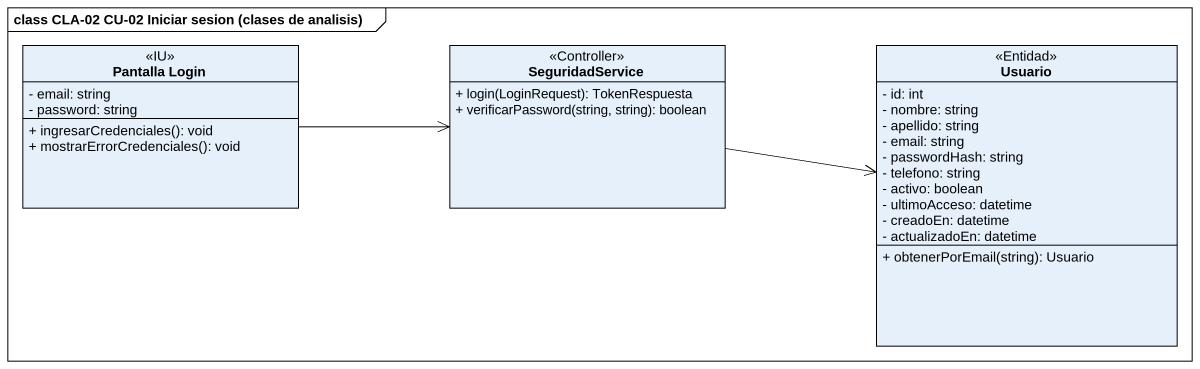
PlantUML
@startuml
mainframe class CLA-02 CU-02 Iniciar sesion (clases de analisis)
hide circle
hide empty members
skinparam classAttributeIconSize 0
class "Pantalla Login" as Pantalla_Login <<IU>> {
  - email: string
  - password: string
  + ingresarCredenciales(): void
  + mostrarErrorCredenciales(): void
}
class SeguridadService <<Controller>> {
  + login(LoginRequest): TokenRespuesta
  + verificarPassword(string, string): boolean
}
class Usuario <<Entidad>> {
  - id: int
  - nombre: string
  - apellido: string
  - email: string
  - passwordHash: string
  - telefono: string
  - activo: boolean
  - ultimoAcceso: datetime
  - creadoEn: datetime
  - actualizadoEn: datetime
  + obtenerPorEmail(string): Usuario
}
Pantalla_Login -right-> SeguridadService
SeguridadService -right-> Usuario
@enduml
